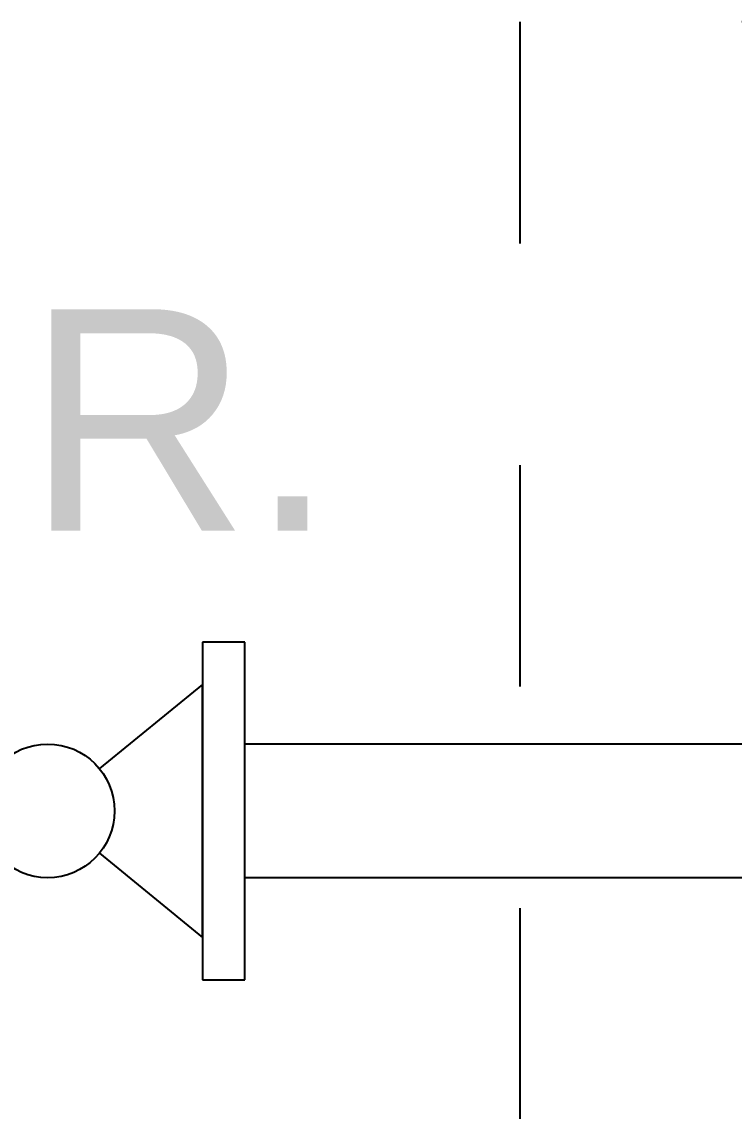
# Model space of a CAD drawing. Header units: millimetres. Extents: x 553474 to 556484, y 6145926 to 6146600.
# Drawn here: x 554117.9187 to 554118.24, y 6146171.0786 to 6146171.5702 of the extents above; entities that cross this region are included whole.
import ezdxf

# ---------------------------------------------------------------- set-up
doc = ezdxf.new("R2010")
doc.units = ezdxf.units.MM
doc.linetypes.add('DASHED', pattern=[5.5, 4, -1.5])
for name, color, linetype in [('Agrimensores', 7, 'Continuous'), ('DESAGUES PRIMARIOS', 10, 'Continuous'), ('FAISAN', 7, 'Continuous')]:
    doc.layers.add(name, color=color, linetype=linetype)
doc.styles.get("Standard").update_dxf_attribs({"font": 'arial.ttf'})

# ---------------------------------------------------------------- blocks, each defined once
blk = doc.blocks.new('A$C5BAE3263')
at = {"layer": 'Agrimensores'}
for p, q in [((0.77589, 0.57668, 9.796), (0.75679, 0.57668, 9.796)), ((0.75679, 0.57668, 9.796), (0.75679, 0.44338, 9.796)), ((0.77589, 0.42428, 9.796), (0.77589, 0.57668, 9.796)), ((0.75679, 0.55758, 9.796), (0.71033, 0.51957, 9.796)), ((0.75679, 0.44338, 9.796), (0.75679, 0.55758, 9.796)), ((0.68699, 0.53063, 9.796), (0.68699, 0.53063, 9.796)), ((1.07391, 0.53063, 9.796), (0.77589, 0.53063, 9.796)), ((0.71033, 0.48139, 9.796), (0.75679, 0.44338, 9.796)), ((1.07391, 0.47033, 9.796), (0.77589, 0.47033, 9.796)), ((0.75679, 0.44338, 9.796), (0.75679, 0.42428, 9.796)), ((0.75679, 0.42428, 9.796), (0.77589, 0.42428, 9.796))]:
    blk.add_line(p, q, dxfattribs=at)
blk.add_circle((0.68699, 0.50048, 9.796), 0.03015, dxfattribs=at)
at = {"layer": 'FAISAN', "color": 3, "linetype": 'DASHED', "ltscale": 0.01, "elevation": 9.796}
blk.add_lwpolyline([(0.90002, 0.25655), (1.50002, 0.25655), (1.50002, 0.85655), (0.90002, 0.85655)], close=True, dxfattribs=at)
at = {"layer": 'Agrimensores'}
blk.add_text('V.R.', height=0.1, dxfattribs=at).set_placement((0.5452, 0.62687, 9.796))

msp = doc.modelspace()

# ---------------------------------------------------------------- block references
at = {"layer": 'DESAGUES PRIMARIOS', "color": 254, "lineweight": 5}
msp.add_blockref('A$C5BAE3263', (554117.24334, 6146170.71367), dxfattribs=at)

doc.saveas('drawing.dxf')
